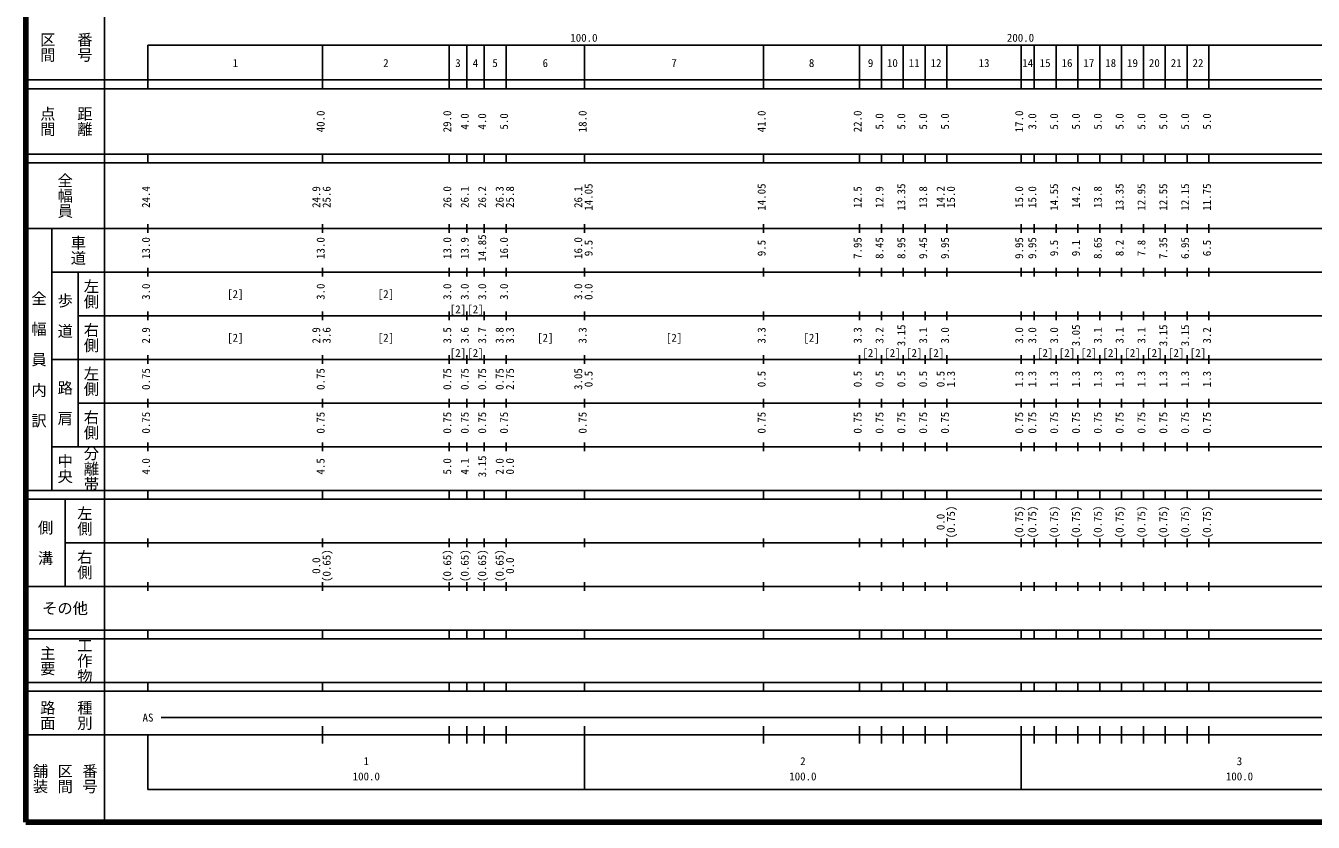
# Model space of a CAD drawing. Units: millimetres on the paper, enlarged 1000 times. Extents: x 40000 to 680000, y 20000 to 380000.
# Drawn here: x 40000 to 334898, y 20000 to 202409 of the extents above; entities that cross this region are included whole.
import ezdxf
from ezdxf.enums import TextEntityAlignment as Align

# ---------------------------------------------------------------- set-up
doc = ezdxf.new("R2010")
doc.units = ezdxf.units.MM
doc.header["$LTSCALE"] = 1000
doc.layers.add('M-TTL', color=2, linetype='Continuous', lineweight=140)
doc.layers.add('M-TTL-BAND', color=7, linetype='Continuous', lineweight=25)
doc.styles.add('@ＭＳ ゴシック', font='')
doc.styles.add('ＭＳ ゴシック', font='')
doc.styles.get('@ＭＳ ゴシック').set_extended_font_data('@MS Gothic')
doc.styles.get('ＭＳ ゴシック').set_extended_font_data('MS Gothic')

msp = doc.modelspace()

# ---------------------------------------------------------------- linework, layer by layer
at = {"layer": 'M-TTL'}
for p, q in [((40000, 380000), (40000, 20000)), ((40000, 20000), (680000, 20000))]:
    msp.add_line(p, q, dxfattribs=at)
at = {"layer": 'M-TTL-BAND'}
for p, q in [((58000, 370000), (58000, 20000)), ((68000, 198000), (579000, 198000)), ((68000, 198000), (68000, 188000)), ((108000, 188000), (108000, 198000)), ((137000, 188000), (137000, 198000)), ((141000, 188000), (141000, 198000)), ((145000, 188000), (145000, 198000)), ((150000, 188000), (150000, 198000)), ((168000, 188000), (168000, 198000)), ((209000, 188000), (209000, 198000)), ((231000, 188000), (231000, 198000)), ((236000, 188000), (236000, 198000)), ((241000, 188000), (241000, 198000)), ((246000, 188000), (246000, 198000)), ((251000, 188000), (251000, 198000)), ((268000, 188000), (268000, 198000)), ((271000, 188000), (271000, 198000)), ((276000, 188000), (276000, 198000)), ((281000, 188000), (281000, 198000)), ((286000, 188000), (286000, 198000)), ((291000, 188000), (291000, 198000)), ((296000, 188000), (296000, 198000)), ((301000, 188000), (301000, 198000)), ((306000, 188000), (306000, 198000)), ((311000, 188000), (311000, 198000)), ((40000, 190000), (579000, 190000)), ((40000, 188000), (579000, 188000)), ((40000, 173000), (579000, 173000)), ((68000, 171000), (68000, 173000)), ((108000, 171000), (108000, 173000)), ((137000, 171000), (137000, 173000)), ((141000, 171000), (141000, 173000)), ((145000, 171000), (145000, 173000)), ((150000, 171000), (150000, 173000)), ((168000, 171000), (168000, 173000)), ((209000, 171000), (209000, 173000)), ((231000, 171000), (231000, 173000)), ((236000, 171000), (236000, 173000)), ((241000, 171000), (241000, 173000)), ((246000, 171000), (246000, 173000)), ((251000, 171000), (251000, 173000)), ((268000, 171000), (268000, 173000)), ((271000, 171000), (271000, 173000)), ((276000, 171000), (276000, 173000)), ((281000, 171000), (281000, 173000)), ((286000, 171000), (286000, 173000)), ((291000, 171000), (291000, 173000)), ((296000, 171000), (296000, 173000)), ((301000, 171000), (301000, 173000)), ((306000, 171000), (306000, 173000)), ((311000, 171000), (311000, 173000)), ((40000, 171000), (579000, 171000)), ((68000, 155000), (68000, 157000)), ((108000, 155000), (108000, 157000)), ((137000, 155000), (137000, 157000)), ((141000, 155000), (141000, 157000)), ((145000, 155000), (145000, 157000)), ((150000, 155000), (150000, 157000)), ((168000, 155000), (168000, 157000)), ((209000, 155000), (209000, 157000)), ((231000, 155000), (231000, 157000)), ((236000, 155000), (236000, 157000)), ((241000, 155000), (241000, 157000)), ((246000, 155000), (246000, 157000)), ((251000, 155000), (251000, 157000)), ((268000, 155000), (268000, 157000)), ((271000, 155000), (271000, 157000)), ((276000, 155000), (276000, 157000)), ((281000, 155000), (281000, 157000)), ((286000, 155000), (286000, 157000)), ((291000, 155000), (291000, 157000)), ((296000, 155000), (296000, 157000)), ((301000, 155000), (301000, 157000)), ((306000, 155000), (306000, 157000)), ((311000, 155000), (311000, 157000)), ((40000, 156000), (579000, 156000)), ((46000, 96000), (46000, 156000)), ((46000, 146000), (579000, 146000)), ((52000, 146000), (52000, 106000)), ((68000, 145000), (68000, 147000)), ((108000, 145000), (108000, 147000)), ((137000, 145000), (137000, 147000)), ((141000, 145000), (141000, 147000)), ((145000, 145000), (145000, 147000)), ((150000, 145000), (150000, 147000)), ((168000, 145000), (168000, 147000)), ((209000, 145000), (209000, 147000)), ((231000, 145000), (231000, 147000)), ((236000, 145000), (236000, 147000)), ((241000, 145000), (241000, 147000)), ((246000, 145000), (246000, 147000)), ((251000, 145000), (251000, 147000)), ((268000, 145000), (268000, 147000)), ((271000, 145000), (271000, 147000)), ((276000, 145000), (276000, 147000)), ((281000, 145000), (281000, 147000)), ((286000, 145000), (286000, 147000)), ((291000, 145000), (291000, 147000)), ((296000, 145000), (296000, 147000)), ((301000, 145000), (301000, 147000)), ((306000, 145000), (306000, 147000)), ((311000, 145000), (311000, 147000)), ((52000, 136000), (579000, 136000)), ((68000, 135000), (68000, 137000)), ((108000, 135000), (108000, 137000)), ((137000, 135000), (137000, 137000)), ((141000, 135000), (141000, 137000)), ((145000, 135000), (145000, 137000)), ((150000, 135000), (150000, 137000)), ((168000, 135000), (168000, 137000)), ((209000, 135000), (209000, 137000)), ((231000, 135000), (231000, 137000)), ((236000, 135000), (236000, 137000)), ((241000, 135000), (241000, 137000)), ((246000, 135000), (246000, 137000)), ((251000, 135000), (251000, 137000)), ((268000, 135000), (268000, 137000)), ((271000, 135000), (271000, 137000)), ((276000, 135000), (276000, 137000)), ((281000, 135000), (281000, 137000)), ((286000, 135000), (286000, 137000)), ((291000, 135000), (291000, 137000)), ((296000, 135000), (296000, 137000)), ((301000, 135000), (301000, 137000)), ((306000, 135000), (306000, 137000)), ((311000, 135000), (311000, 137000)), ((68000, 125000), (68000, 127000)), ((108000, 125000), (108000, 127000)), ((137000, 125000), (137000, 127000)), ((141000, 125000), (141000, 127000)), ((145000, 125000), (145000, 127000)), ((150000, 125000), (150000, 127000)), ((168000, 125000), (168000, 127000)), ((209000, 125000), (209000, 127000)), ((231000, 125000), (231000, 127000)), ((236000, 125000), (236000, 127000)), ((241000, 125000), (241000, 127000)), ((246000, 125000), (246000, 127000)), ((251000, 125000), (251000, 127000)), ((268000, 125000), (268000, 127000)), ((271000, 125000), (271000, 127000)), ((276000, 125000), (276000, 127000)), ((281000, 125000), (281000, 127000)), ((286000, 125000), (286000, 127000)), ((291000, 125000), (291000, 127000)), ((296000, 125000), (296000, 127000)), ((301000, 125000), (301000, 127000)), ((306000, 125000), (306000, 127000)), ((311000, 125000), (311000, 127000)), ((46000, 126000), (579000, 126000)), ((52000, 116000), (579000, 116000)), ((68000, 115000), (68000, 117000)), ((108000, 115000), (108000, 117000)), ((137000, 115000), (137000, 117000)), ((141000, 115000), (141000, 117000)), ((145000, 115000), (145000, 117000)), ((150000, 115000), (150000, 117000)), ((168000, 115000), (168000, 117000)), ((209000, 115000), (209000, 117000)), ((231000, 115000), (231000, 117000)), ((236000, 115000), (236000, 117000)), ((241000, 115000), (241000, 117000)), ((246000, 115000), (246000, 117000)), ((251000, 115000), (251000, 117000)), ((268000, 115000), (268000, 117000)), ((271000, 115000), (271000, 117000)), ((276000, 115000), (276000, 117000)), ((281000, 115000), (281000, 117000)), ((286000, 115000), (286000, 117000)), ((291000, 115000), (291000, 117000)), ((296000, 115000), (296000, 117000)), ((301000, 115000), (301000, 117000)), ((306000, 115000), (306000, 117000)), ((311000, 115000), (311000, 117000)), ((68000, 105000), (68000, 107000)), ((108000, 105000), (108000, 107000)), ((137000, 105000), (137000, 107000)), ((141000, 105000), (141000, 107000)), ((145000, 105000), (145000, 107000)), ((150000, 105000), (150000, 107000)), ((168000, 105000), (168000, 107000)), ((209000, 105000), (209000, 107000)), ((231000, 105000), (231000, 107000)), ((236000, 105000), (236000, 107000)), ((241000, 105000), (241000, 107000)), ((246000, 105000), (246000, 107000)), ((251000, 105000), (251000, 107000)), ((268000, 105000), (268000, 107000)), ((271000, 105000), (271000, 107000)), ((276000, 105000), (276000, 107000)), ((281000, 105000), (281000, 107000)), ((286000, 105000), (286000, 107000)), ((291000, 105000), (291000, 107000)), ((296000, 105000), (296000, 107000)), ((301000, 105000), (301000, 107000)), ((306000, 105000), (306000, 107000)), ((311000, 105000), (311000, 107000)), ((46000, 106000), (579000, 106000)), ((40000, 96000), (579000, 96000)), ((68000, 94000), (68000, 96000)), ((108000, 94000), (108000, 96000)), ((137000, 94000), (137000, 96000)), ((141000, 94000), (141000, 96000)), ((145000, 94000), (145000, 96000)), ((150000, 94000), (150000, 96000)), ((168000, 94000), (168000, 96000)), ((209000, 94000), (209000, 96000)), ((231000, 94000), (231000, 96000)), ((236000, 94000), (236000, 96000)), ((241000, 94000), (241000, 96000)), ((246000, 94000), (246000, 96000)), ((251000, 94000), (251000, 96000)), ((268000, 94000), (268000, 96000)), ((271000, 94000), (271000, 96000)), ((276000, 94000), (276000, 96000)), ((281000, 94000), (281000, 96000)), ((286000, 94000), (286000, 96000)), ((291000, 94000), (291000, 96000)), ((296000, 94000), (296000, 96000)), ((301000, 94000), (301000, 96000)), ((306000, 94000), (306000, 96000)), ((311000, 94000), (311000, 96000)), ((40000, 94000), (579000, 94000)), ((49000, 94000), (49000, 74000)), ((49000, 84000), (579000, 84000)), ((68000, 83000), (68000, 85000)), ((108000, 83000), (108000, 85000)), ((137000, 83000), (137000, 85000)), ((141000, 83000), (141000, 85000)), ((145000, 83000), (145000, 85000)), ((150000, 83000), (150000, 85000)), ((168000, 83000), (168000, 85000)), ((209000, 83000), (209000, 85000)), ((231000, 83000), (231000, 85000)), ((236000, 83000), (236000, 85000)), ((241000, 83000), (241000, 85000)), ((246000, 83000), (246000, 85000)), ((251000, 83000), (251000, 85000)), ((268000, 83000), (268000, 85000)), ((271000, 83000), (271000, 85000)), ((276000, 83000), (276000, 85000)), ((281000, 83000), (281000, 85000)), ((286000, 83000), (286000, 85000)), ((291000, 83000), (291000, 85000)), ((296000, 83000), (296000, 85000)), ((301000, 83000), (301000, 85000)), ((306000, 83000), (306000, 85000)), ((311000, 83000), (311000, 85000)), ((40000, 74000), (579000, 74000)), ((68000, 73000), (68000, 75000)), ((108000, 73000), (108000, 75000)), ((137000, 73000), (137000, 75000)), ((141000, 73000), (141000, 75000)), ((145000, 73000), (145000, 75000)), ((150000, 73000), (150000, 75000)), ((168000, 73000), (168000, 75000)), ((209000, 73000), (209000, 75000)), ((231000, 73000), (231000, 75000)), ((236000, 73000), (236000, 75000)), ((241000, 73000), (241000, 75000)), ((246000, 73000), (246000, 75000)), ((251000, 73000), (251000, 75000)), ((268000, 73000), (268000, 75000)), ((271000, 73000), (271000, 75000)), ((276000, 73000), (276000, 75000)), ((281000, 73000), (281000, 75000)), ((286000, 73000), (286000, 75000)), ((291000, 73000), (291000, 75000)), ((296000, 73000), (296000, 75000)), ((301000, 73000), (301000, 75000)), ((306000, 73000), (306000, 75000)), ((311000, 73000), (311000, 75000)), ((40000, 64000), (579000, 64000)), ((40000, 62000), (579000, 62000)), ((68000, 62000), (68000, 64000)), ((108000, 62000), (108000, 64000)), ((137000, 62000), (137000, 64000)), ((141000, 62000), (141000, 64000)), ((145000, 62000), (145000, 64000)), ((150000, 62000), (150000, 64000)), ((168000, 62000), (168000, 64000)), ((209000, 62000), (209000, 64000)), ((231000, 62000), (231000, 64000)), ((236000, 62000), (236000, 64000)), ((241000, 62000), (241000, 64000)), ((246000, 62000), (246000, 64000)), ((251000, 62000), (251000, 64000)), ((268000, 62000), (268000, 64000)), ((271000, 62000), (271000, 64000)), ((276000, 62000), (276000, 64000)), ((281000, 62000), (281000, 64000)), ((286000, 62000), (286000, 64000)), ((291000, 62000), (291000, 64000)), ((296000, 62000), (296000, 64000)), ((301000, 62000), (301000, 64000)), ((306000, 62000), (306000, 64000)), ((311000, 62000), (311000, 64000)), ((40000, 52000), (579000, 52000)), ((68000, 50000), (68000, 52000)), ((108000, 50000), (108000, 52000)), ((137000, 50000), (137000, 52000)), ((141000, 50000), (141000, 52000)), ((145000, 50000), (145000, 52000)), ((150000, 50000), (150000, 52000)), ((168000, 50000), (168000, 52000)), ((209000, 50000), (209000, 52000)), ((231000, 50000), (231000, 52000)), ((236000, 50000), (236000, 52000)), ((241000, 50000), (241000, 52000)), ((246000, 50000), (246000, 52000)), ((251000, 50000), (251000, 52000)), ((268000, 50000), (268000, 52000)), ((271000, 50000), (271000, 52000)), ((276000, 50000), (276000, 52000)), ((281000, 50000), (281000, 52000)), ((286000, 50000), (286000, 52000)), ((291000, 50000), (291000, 52000)), ((296000, 50000), (296000, 52000)), ((301000, 50000), (301000, 52000)), ((306000, 50000), (306000, 52000)), ((311000, 50000), (311000, 52000)), ((40000, 50000), (579000, 50000)), ((71000, 44000), (563500, 44000)), ((108000, 38000), (108000, 42000)), ((137000, 38000), (137000, 42000)), ((141000, 38000), (141000, 42000)), ((145000, 38000), (145000, 42000)), ((150000, 38000), (150000, 42000)), ((168000, 27500), (168000, 42000)), ((209000, 38000), (209000, 42000)), ((231000, 38000), (231000, 42000)), ((236000, 38000), (236000, 42000)), ((241000, 38000), (241000, 42000)), ((246000, 38000), (246000, 42000)), ((251000, 38000), (251000, 42000)), ((268000, 27500), (268000, 42000)), ((271000, 38000), (271000, 42000)), ((276000, 38000), (276000, 42000)), ((281000, 38000), (281000, 42000)), ((286000, 38000), (286000, 42000)), ((291000, 38000), (291000, 42000)), ((296000, 38000), (296000, 42000)), ((301000, 38000), (301000, 42000)), ((306000, 38000), (306000, 42000)), ((311000, 38000), (311000, 42000)), ((40000, 40000), (579000, 40000)), ((68000, 40000), (68000, 27500)), ((68000, 27500), (579000, 27500))]:
    msp.add_line(p, q, dxfattribs=at)

# ---------------------------------------------------------------- texts
at = {"layer": 'M-TTL-BAND', "style": '@ＭＳ ゴシック'}
for s, p in [('区間', (45000, 197500)), ('番号', (53500, 197500)), ('点間', (45000, 180500)), ('距離', (53500, 180500)), ('全幅員', (49000, 163500)), ('車道', (52000, 151000)), ('全\u3000幅\u3000員\u3000内\u3000訳', (43000, 126000)), ('左側', (55000, 141000)), ('歩\u3000道', (49000, 136000)), ('右側', (55000, 131000)), ('左側', (55000, 121000)), ('路\u3000肩', (49000, 116000)), ('右側', (55000, 111000)), ('中央', (49000, 101000)), ('分離帯', (55000, 101000)), ('左側', (53500, 89000)), ('側\u3000溝', (44500, 84000)), ('右側', (53500, 79000)), ('主要', (45000, 57000)), ('工作物', (53500, 57000)), ('路面', (45000, 44500)), ('種別', (53500, 44500)), ('舗装', (43333, 30000)), ('区間', (49000, 30000)), ('番号', (54667, 30000))]:
    msp.add_text(s, height=2566, rotation=270, dxfattribs=at).set_placement(p, align=Align.MIDDLE_CENTER)
at = {"layer": 'M-TTL-BAND', "style": 'ＭＳ ゴシック'}
for s, p in [('100.0', (167844, 198195)), ('200.0', (267844, 198195)), ('1', (88000, 192405)), ('2', (122500, 192405)), ('3', (139000, 192405)), ('4', (143000, 192405)), ('5', (147500, 192405)), ('6', (159000, 192405)), ('7', (188500, 192405)), ('8', (220000, 192405)), ('9', (233500, 192405)), ('10', (238500, 192405)), ('11', (243500, 192405)), ('12', (248500, 192405)), ('13', (259500, 192405)), ('14', (269500, 192405)), ('15', (273500, 192405)), ('16', (278500, 192405)), ('17', (283500, 192405)), ('18', (288500, 192405)), ('19', (293500, 192405)), ('20', (298500, 192405)), ('21', (303500, 192405)), ('22', (308500, 192405)), ('[2]', (88000, 139500)), ('[2]', (122500, 139500)), ('[2]', (139000, 136000)), ('[2]', (143000, 136000)), ('[2]', (88000, 129500)), ('[2]', (122500, 129500)), ('[2]', (159000, 129500)), ('[2]', (188500, 129500)), ('[2]', (220000, 129500)), ('[2]', (139000, 126000)), ('[2]', (143000, 126000)), ('[2]', (233500, 126000)), ('[2]', (238500, 126000)), ('[2]', (243500, 126000)), ('[2]', (248500, 126000)), ('[2]', (273500, 126000)), ('[2]', (278500, 126000)), ('[2]', (283500, 126000)), ('[2]', (288500, 126000)), ('[2]', (293500, 126000)), ('[2]', (298500, 126000)), ('[2]', (303500, 126000)), ('[2]', (308500, 126000)), ('AS', (68000, 42500)), ('1', (118000, 32523)), ('2', (218000, 32523)), ('3', (318000, 32523)), ('100.0', (118000, 29033)), ('100.0', (218000, 29033)), ('100.0', (318000, 29033))]:
    msp.add_text(s, height=1833, dxfattribs=at).set_placement(p, align=Align.BOTTOM_CENTER)
for s, p in [('40.0', (109000, 180500)), ('29.0', (138000, 180500)), ('18.0', (169000, 180500)), ('41.0', (210000, 180500)), ('22.0', (232000, 180500)), ('17.0', (269000, 180500)), ('4.0', (142000, 180500)), ('4.0', (146000, 180500)), ('5.0', (151000, 180500)), ('5.0', (237000, 180500)), ('5.0', (242000, 180500)), ('5.0', (247000, 180500)), ('5.0', (252000, 180500)), ('3.0', (272000, 180500)), ('5.0', (277000, 180500)), ('5.0', (282000, 180500)), ('5.0', (287000, 180500)), ('5.0', (292000, 180500)), ('5.0', (297000, 180500)), ('5.0', (302000, 180500)), ('5.0', (307000, 180500)), ('5.0', (312000, 180500)), ('24.4', (69000, 163174)), ('24.9', (108000, 163174)), ('25.6', (110370, 163174)), ('26.0', (138000, 163174)), ('26.1', (142000, 163174)), ('26.2', (146000, 163174)), ('26.3', (150000, 163174)), ('25.8', (152370, 163174)), ('26.1', (168000, 163174)), ('14.05', (170370, 163174)), ('14.05', (210000, 163174)), ('12.5', (232000, 163174)), ('12.9', (237000, 163174)), ('13.35', (242000, 163174)), ('13.8', (247000, 163174)), ('14.2', (251000, 163174)), ('15.0', (253370, 163174)), ('15.0', (269000, 163174)), ('15.0', (272000, 163174)), ('14.55', (277000, 163174)), ('14.2', (282000, 163174)), ('13.8', (287000, 163174)), ('13.35', (292000, 163174)), ('12.95', (297000, 163174)), ('12.55', (302000, 163174)), ('12.15', (307000, 163174)), ('11.75', (312000, 163174)), ('13.0', (69000, 151500)), ('13.0', (109000, 151500)), ('13.0', (138000, 151500)), ('13.9', (142000, 151500)), ('14.85', (146000, 151500)), ('16.0', (151000, 151500)), ('16.0', (168000, 151500)), ('7.95', (232000, 151500)), ('8.45', (237000, 151500)), ('8.95', (242000, 151500)), ('9.45', (247000, 151500)), ('9.95', (252000, 151500)), ('9.95', (269000, 151500)), ('9.95', (272000, 151500)), ('8.65', (287000, 151500)), ('7.35', (302000, 151500)), ('6.95', (307000, 151500)), ('9.5', (170370, 151500)), ('9.5', (210000, 151500)), ('9.5', (277000, 151500)), ('9.1', (282000, 151500)), ('8.2', (292000, 151500)), ('7.8', (297000, 151500)), ('6.5', (312000, 151500)), ('3.0', (69000, 141500)), ('3.0', (109000, 141500)), ('3.0', (138000, 141500)), ('3.0', (142000, 141500)), ('3.0', (146000, 141500)), ('3.0', (151000, 141500)), ('3.0', (168000, 141500)), ('0.0', (170370, 141500)), ('2.9', (69000, 131500)), ('2.9', (108000, 131500)), ('3.6', (110370, 131500)), ('3.5', (138000, 131500)), ('3.6', (142000, 131500)), ('3.7', (146000, 131500)), ('3.8', (150000, 131500)), ('3.3', (152370, 131500)), ('3.3', (169000, 131500)), ('3.3', (210000, 131500)), ('3.3', (232000, 131500)), ('3.2', (237000, 131500)), ('3.15', (242000, 131500)), ('3.1', (247000, 131500)), ('3.0', (252000, 131500)), ('3.0', (269000, 131500)), ('3.0', (272000, 131500)), ('3.0', (277000, 131500)), ('3.05', (282000, 131500)), ('3.1', (287000, 131500)), ('3.1', (292000, 131500)), ('3.1', (297000, 131500)), ('3.15', (302000, 131500)), ('3.15', (307000, 131500)), ('3.2', (312000, 131500)), ('0.75', (69000, 121500)), ('0.75', (109000, 121500)), ('0.75', (138000, 121500)), ('0.75', (142000, 121500)), ('0.75', (146000, 121500)), ('0.75', (150000, 121500)), ('2.75', (152370, 121500)), ('3.05', (168000, 121500)), ('0.5', (170370, 121500)), ('0.5', (210000, 121500)), ('0.5', (232000, 121500)), ('0.5', (237000, 121500)), ('0.5', (242000, 121500)), ('0.5', (247000, 121500)), ('0.5', (251000, 121500)), ('1.3', (253370, 121500)), ('1.3', (269000, 121500)), ('1.3', (272000, 121500)), ('1.3', (277000, 121500)), ('1.3', (282000, 121500)), ('1.3', (287000, 121500)), ('1.3', (292000, 121500)), ('1.3', (297000, 121500)), ('1.3', (302000, 121500)), ('1.3', (307000, 121500)), ('1.3', (312000, 121500)), ('0.75', (69000, 111500)), ('0.75', (109000, 111500)), ('0.75', (138000, 111500)), ('0.75', (142000, 111500)), ('0.75', (146000, 111500)), ('0.75', (151000, 111500)), ('0.75', (169000, 111500)), ('0.75', (210000, 111500)), ('0.75', (232000, 111500)), ('0.75', (237000, 111500)), ('0.75', (242000, 111500)), ('0.75', (247000, 111500)), ('0.75', (252000, 111500)), ('0.75', (269000, 111500)), ('0.75', (272000, 111500)), ('0.75', (277000, 111500)), ('0.75', (282000, 111500)), ('0.75', (287000, 111500)), ('0.75', (292000, 111500)), ('0.75', (297000, 111500)), ('0.75', (302000, 111500)), ('0.75', (307000, 111500)), ('0.75', (312000, 111500)), ('4.0', (69000, 101500)), ('4.5', (109000, 101500)), ('5.0', (138000, 101500)), ('4.1', (142000, 101500)), ('3.15', (146000, 101500)), ('2.0', (150000, 101500)), ('0.0', (152370, 101512)), ('(0.75)', (253370, 88764)), ('(0.75)', (269000, 88764)), ('(0.75)', (272000, 88764)), ('(0.75)', (277000, 88764)), ('(0.75)', (282000, 88764)), ('(0.75)', (287000, 88764)), ('(0.75)', (292000, 88764)), ('(0.75)', (297000, 88764)), ('(0.75)', (302000, 88764)), ('(0.75)', (307000, 88764)), ('(0.75)', (312000, 88764)), ('0.0', (251000, 88764)), ('0.0', (108000, 78764)), ('(0.65)', (110370, 78764)), ('(0.65)', (138000, 78764)), ('(0.65)', (142000, 78764)), ('(0.65)', (146000, 78764)), ('(0.65)', (150000, 78764)), ('0.0', (152370, 78764))]:
    msp.add_text(s, height=1833, rotation=90, dxfattribs=at).set_placement(p, align=Align.BOTTOM_CENTER)
msp.add_text('その他', height=2566, dxfattribs=at).set_placement((49000, 69000), align=Align.MIDDLE_CENTER)

doc.saveas('drawing.dxf')
